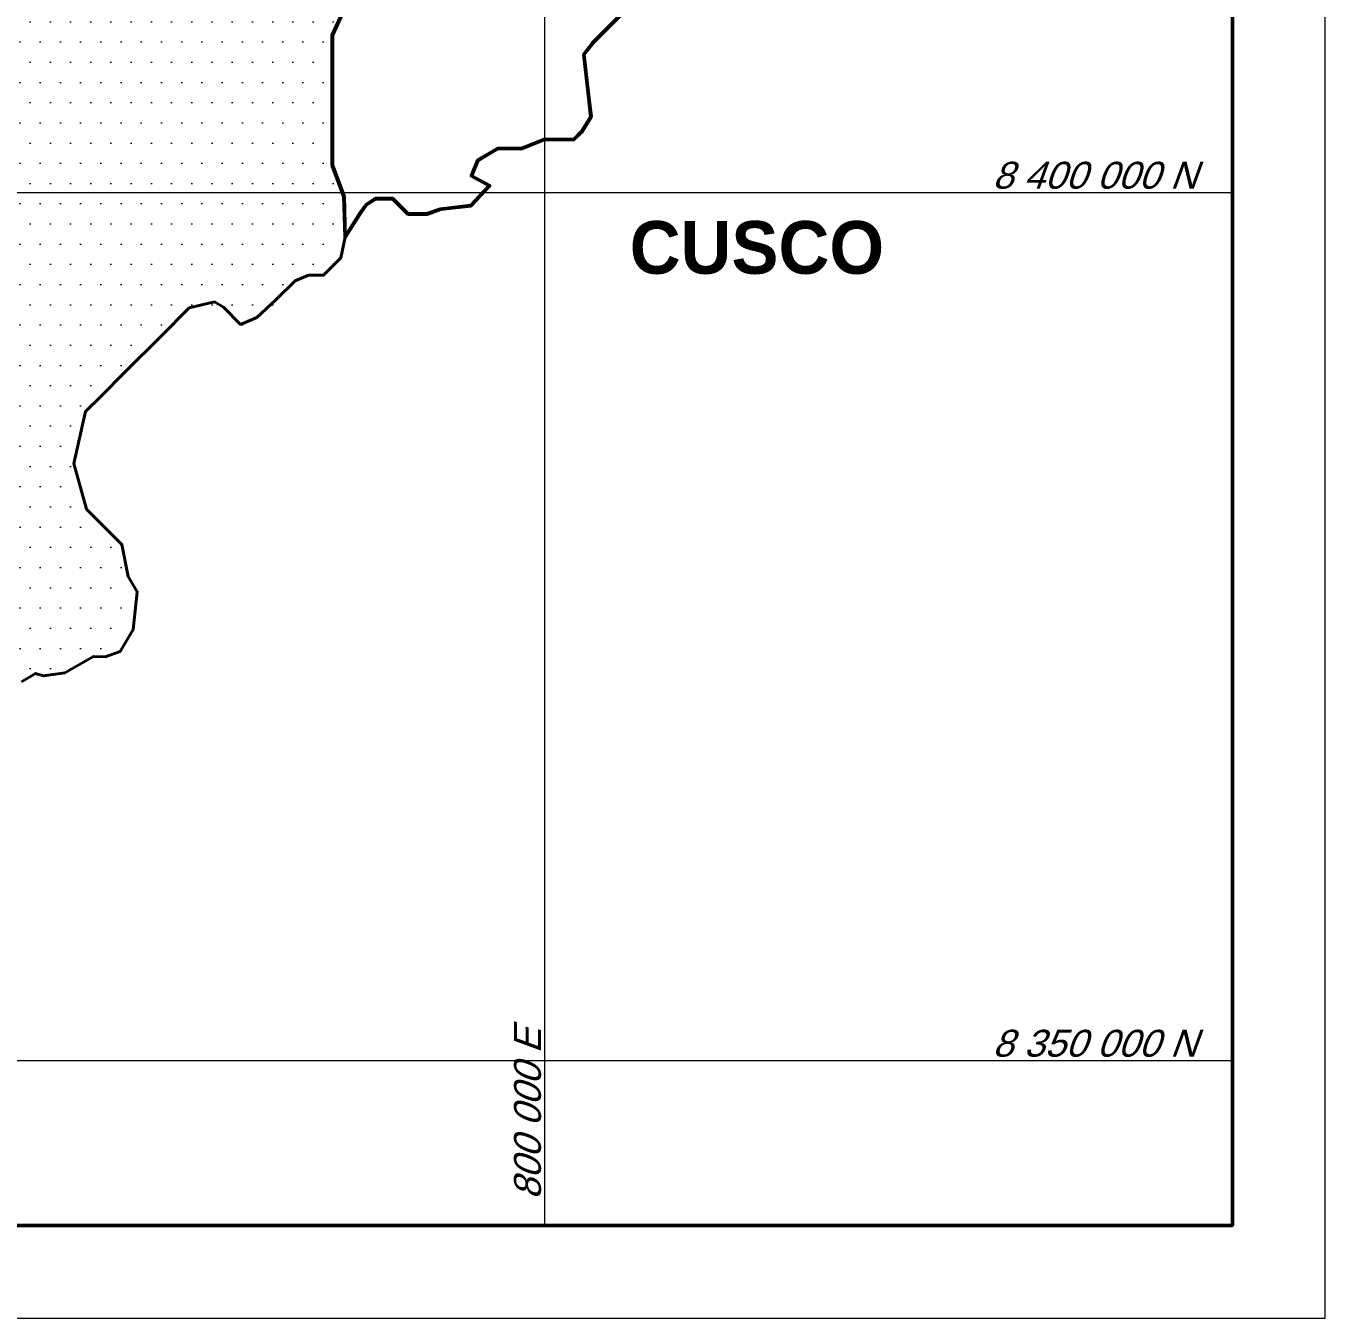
# Model space of a CAD drawing. Header units: metres. Extents: x 728653 to 730306, y 8491233 to 8491524.
# Drawn here: x 730288.88 to 730305.79, y 8491468.2 to 8491485.02 of the extents above; entities that cross this region are included whole.
import ezdxf
from ezdxf.enums import TextEntityAlignment as Align

# ---------------------------------------------------------------- set-up
doc = ezdxf.new("R2010")
doc.units = ezdxf.units.M
for name, color, linetype, lineweight in [('8', 5, 'Continuous', 90), ('Cap Prov', 94, 'Continuous', 18), ('Ejes de Coordenadas', 122, 'Continuous', 5), ('MARCOS', 7, 'Continuous', 40), ('N-Ciudades', 10, 'Continuous', 18), ('PERIMETRO', 3, 'Continuous', 15), ('Sheet', 7, 'Continuous', 50)]:
    doc.layers.add(name, color=color, linetype=linetype, lineweight=lineweight)
doc.layers.add('j_malla', color=8, linetype='Continuous')
doc.styles.add('Arial', font='arial.ttf')
doc.styles.get("Standard").update_dxf_attribs({"font": 'arial.ttf'})

msp = doc.modelspace()

# ---------------------------------------------------------------- hatches: boundary and pattern name
at = {"layer": 'N-Ciudades', "linetype": 'Continuous', "lineweight": 0}
h = msp.add_hatch(dxfattribs=at)
h.set_pattern_fill('DOTS', color=256, scale=0.165786, style=0)
h.set_pattern_definition([(0, (713541.62315, 8487255.1523), (0.1315929593, 0.2631859185), [0, -0.2631859185])])
h.paths.add_polyline_path([(730285.402, 8491481.036), (730285.402, 8491480.915), (730285.353, 8491480.791), (730285.353, 8491480.629), (730285.353, 8491480.448), (730285.353, 8491480.25), (730285.353, 8491480.091), (730285.396, 8491479.983), (730285.367, 8491479.775), (730285.329, 8491479.589), (730285.369, 8491479.395), (730285.461, 8491479.304), (730285.539, 8491479.186), (730285.647, 8491479.026), (730285.688, 8491478.911), (730285.763, 8491478.704), (730285.837, 8491478.497), (730285.874, 8491478.306), (730285.904, 8491478.152), (730285.904, 8491477.918), (730285.831, 8491477.68), (730285.785, 8491477.468), (730285.739, 8491477.218), (730285.653, 8491476.975), (730285.578, 8491476.766), (730285.517, 8491476.594), (730285.486, 8491476.252), (730285.592, 8491476.332), (730285.81, 8491476.36), (730286.039, 8491476.321), (730286.256, 8491476.28), (730286.462, 8491476.146), (730286.554, 8491475.898), (730286.763, 8491475.689), (730286.763, 8491475.444), (730286.792, 8491475.267), (730286.911, 8491475.152), (730287.071, 8491475.232), (730287.154, 8491475.605), (730287.388, 8491475.839), (730287.641, 8491476.021), (730287.929, 8491476.188), (730288.399, 8491476.188), (730288.536, 8491476.252), (730288.653, 8491476.376), (730288.78, 8491476.409), (730288.962, 8491476.517), (730289.068, 8491476.486), (730289.342, 8491476.524), (730289.525, 8491476.63), (730289.715, 8491476.738), (730289.867, 8491476.732), (730290.063, 8491476.802), (730290.235, 8491477.087), (730290.286, 8491477.58), (730290.17, 8491477.778), (730290.088, 8491478.196), (730289.626, 8491478.658), (730289.461, 8491479.249), (730289.615, 8491479.928), (730289.816, 8491480.128), (730290.122, 8491480.435), (730290.596, 8491480.908), (730290.964, 8491481.276), (730291.291, 8491481.355), (730291.409, 8491481.286), (730291.633, 8491481.062), (730291.844, 8491481.152), (730292.093, 8491481.382), (730292.345, 8491481.629), (730292.517, 8491481.701), (730292.71, 8491481.701), (730292.799, 8491481.791), (730292.936, 8491481.927), (730292.992, 8491482.199), (730292.977, 8491482.727), (730292.825, 8491483.132), (730292.825, 8491483.537), (730292.825, 8491483.79), (730292.825, 8491484.195), (730292.825, 8491484.828), (730292.996, 8491485.202), (730293.205, 8491485.411), (730293.433, 8491485.411), (730293.433, 8491485.562), (730293.433, 8491486.006), (730293.142, 8491486.6), (730292.901, 8491486.6), (730292.623, 8491486.6), (730292.458, 8491486.435), (730292.224, 8491486.435), (730291.989, 8491486.537), (730291.618, 8491486.698), (730291.336, 8491486.98), (730291.336, 8491487.151), (730291.153, 8491487.335), (730291.153, 8491487.594), (730290.982, 8491487.594), (730290.855, 8491487.721), (730290.716, 8491487.86), (730290.437, 8491488.139), (730290.272, 8491488.303), (730290.038, 8491488.538), (730289.822, 8491488.538), (730289.518, 8491488.538), (730289.277, 8491488.538), (730289.087, 8491488.348), (730288.869, 8491488.13), (730288.761, 8491487.824), (730288.682, 8491487.601), (730288.251, 8491487.753), (730288.137, 8491487.639), (730287.746, 8491487.409), (730287.537, 8491487.179), (730287.232, 8491486.896), (730287.034, 8491486.815), (730286.865, 8491486.984), (730286.435, 8491486.984), (730286.435, 8491486.627), (730286.348, 8491485.89), (730286.005, 8491485.461), (730285.873, 8491484.732), (730285.722, 8491484.449), (730285.722, 8491484.247), (730285.648, 8491484.173), (730285.498, 8491484.022), (730285.426, 8491483.794), (730285.373, 8491483.626), (730285.239, 8491483.492), (730285.239, 8491483.269), (730285.297, 8491483.118), (730285.355, 8491482.968), (730285.401, 8491482.847), (730285.454, 8491482.71), (730285.454, 8491482.593), (730285.552, 8491482.494), (730285.552, 8491482.272), (730285.496, 8491482.105), (730285.496, 8491481.977), (730285.496, 8491481.853), (730285.496, 8491481.73), (730285.356, 8491481.73), (730285.286, 8491481.8), (730285.137, 8491481.8), (730285.156, 8491481.747), (730285.156, 8491481.663), (730285.226, 8491481.518), (730285.259, 8491481.361), (730285.372, 8491481.248)])
h.paths.add_polyline_path([(730283.057, 8491483.134), (730283.122, 8491483.002), (730283.265, 8491483.002), (730283.403, 8491482.908), (730283.516, 8491482.87), (730283.678, 8491482.773), (730283.843, 8491482.735), (730283.994, 8491482.735), (730284.14, 8491482.652), (730284.334, 8491482.506), (730284.446, 8491482.422), (730284.621, 8491482.291), (730284.752, 8491482.16), (730284.899, 8491482.013), (730285.105, 8491481.887), (730285.137, 8491481.8), (730285.286, 8491481.8), (730285.356, 8491481.73), (730285.496, 8491481.73), (730285.496, 8491481.853), (730285.496, 8491481.977), (730285.496, 8491482.105), (730285.552, 8491482.272), (730285.552, 8491482.494), (730285.454, 8491482.593), (730285.454, 8491482.71), (730285.401, 8491482.847), (730285.355, 8491482.968), (730285.297, 8491483.118), (730285.239, 8491483.269), (730285.239, 8491483.492), (730285.373, 8491483.626), (730285.426, 8491483.794), (730285.498, 8491484.022), (730285.648, 8491484.173), (730285.722, 8491484.247), (730285.722, 8491484.449), (730285.566, 8491484.449), (730285.313, 8491484.449), (730285.238, 8491484.374), (730285.153, 8491484.289), (730285.027, 8491484.163), (730284.911, 8491484.163), (730284.707, 8491484.089), (730284.646, 8491484.15), (730284.557, 8491484.24), (730284.399, 8491484.313), (730284.157, 8491484.425), (730284.017, 8491484.565), (730283.915, 8491484.81), (730283.915, 8491485.028), (730283.785, 8491485.267), (730283.785, 8491485.348), (730283.867, 8491485.58), (730283.867, 8491485.846), (730283.772, 8491486.13), (730283.583, 8491486.319), (730283.342, 8491486.377), (730283.123, 8491486.429), (730282.81, 8491486.504), (730282.81, 8491486.617), (730282.704, 8491486.617), (730282.632, 8491486.545), (730282.489, 8491486.545), (730282.37, 8491486.426), (730282.179, 8491486.235), (730281.964, 8491486.02), (730281.834, 8491485.789), (730281.657, 8491485.714), (730281.542, 8491485.714), (730281.473, 8491485.783), (730281.312, 8491485.783), (730281.098, 8491485.877), (730280.804, 8491486.007), (730280.634, 8491486.177), (730280.434, 8491486.261), (730280.358, 8491486.184), (730280.358, 8491486.058), (730280.283, 8491485.983), (730280.163, 8491485.863), (730280.095, 8491485.932), (730280, 8491486.027), (730279.788, 8491486.027), (730279.676, 8491486.139), (730279.502, 8491486.313), (730279.502, 8491486.518), (730279.393, 8491486.408), (730279.224, 8491486.408), (730279.066, 8491486.408), (730278.855, 8491486.307), (730278.723, 8491486.175), (730278.532, 8491486.175), (730278.416, 8491486.06), (730278.281, 8491485.925), (730278.156, 8491485.925), (730278.051, 8491485.82), (730278.051, 8491485.636), (730278.051, 8491485.504), (730277.952, 8491485.405), (730277.952, 8491485.188), (730277.952, 8491485.03), (730277.86, 8491484.937), (730277.767, 8491484.845), (730277.767, 8491484.694), (730277.767, 8491484.523), (730277.833, 8491484.457), (730277.833, 8491484.325), (730277.833, 8491484.2), (730277.942, 8491484.091), (730277.942, 8491483.91), (730278.075, 8491483.777), (730278.161, 8491483.691), (730278.683, 8491483.691), (730278.683, 8491483.643), (730278.826, 8491483.643), (730278.826, 8491483.738), (730278.921, 8491483.833), (730278.921, 8491484.046), (730279.048, 8491484.172), (730279.048, 8491484.38), (730279.219, 8491484.551), (730279.469, 8491484.551), (730279.614, 8491484.406), (730279.849, 8491484.327), (730279.849, 8491484.216), (730279.941, 8491484.124), (730279.941, 8491484), (730280.036, 8491483.905), (730280.151, 8491483.79), (730280.308, 8491483.79), (730280.459, 8491483.79), (730280.636, 8491483.718), (730280.819, 8491483.718), (730280.996, 8491483.718), (730281.173, 8491483.718), (730281.393, 8491483.652), (730281.541, 8491483.717), (730281.678, 8491483.682), (730281.796, 8491483.564), (730281.946, 8491483.498), (730282.081, 8491483.439), (730282.133, 8491483.387), (730282.286, 8491483.387), (730282.426, 8491483.42), (730282.58, 8491483.42), (730282.734, 8491483.323), (730282.901, 8491483.25)])

# ---------------------------------------------------------------- linework, layer by layer
at = {"layer": 'Cap Prov', "color": 7, "lineweight": 40}
for points in [[(730293.038, 8491485.276), (730292.866, 8491484.902), (730292.866, 8491484.269), (730292.866, 8491483.864), (730292.866, 8491483.611), (730292.866, 8491483.206), (730293.019, 8491482.801), (730293.034, 8491482.273), (730293.228, 8491482.58), (730293.034, 8491482.273), (730292.977, 8491482.001), (730292.84, 8491481.865), (730292.751, 8491481.775), (730292.559, 8491481.775), (730292.386, 8491481.703), (730292.134, 8491481.456), (730291.885, 8491481.225), (730291.674, 8491481.136), (730291.45, 8491481.36), (730291.333, 8491481.429), (730291.005, 8491481.35), (730290.637, 8491480.982), (730290.163, 8491480.509), (730289.857, 8491480.202), (730289.656, 8491480.002), (730289.502, 8491479.323), (730289.667, 8491478.732), (730290.129, 8491478.27), (730290.211, 8491477.852), (730290.327, 8491477.654), (730290.276, 8491477.161), (730290.104, 8491476.876), (730289.908, 8491476.806), (730289.756, 8491476.812), (730289.567, 8491476.704), (730289.383, 8491476.598), (730289.109, 8491476.559), (730289.003, 8491476.591), (730288.821, 8491476.483)], [(730296.619, 8491485.162), (730296.424, 8491484.967), (730296.257, 8491484.799), (730296.143, 8491484.649), (730296.143, 8491484.649), (730296.198, 8491484.159), (730296.235, 8491483.839), (730296.117, 8491483.65), (730296.011, 8491483.543), (730295.625, 8491483.543), (730295.335, 8491483.427), (730295.023, 8491483.427), (730294.761, 8491483.271), (730294.677, 8491483.071), (730294.913, 8491482.942), (730294.913, 8491482.942), (730294.67, 8491482.682), (730294.276, 8491482.636), (730294.099, 8491482.574), (730293.852, 8491482.574), (730293.654, 8491482.772), (730293.428, 8491482.772), (730293.307, 8491482.693), (730293.228, 8491482.58)]]:
    msp.add_lwpolyline(points, dxfattribs=at)
at = {"layer": 'Cap Prov', "color": 7, "lineweight": 50}
msp.add_lwpolyline([(730293.039, 8491485.274), (730292.868, 8491484.9), (730292.868, 8491484.267), (730292.868, 8491483.862), (730292.868, 8491483.609), (730292.868, 8491483.204), (730293.02, 8491482.799), (730293.035, 8491482.271), (730293.229, 8491482.579), (730293.308, 8491482.691), (730293.43, 8491482.77), (730293.655, 8491482.77), (730293.854, 8491482.572), (730294.101, 8491482.572), (730294.278, 8491482.634), (730294.672, 8491482.68), (730294.915, 8491482.941), (730294.679, 8491483.069), (730294.763, 8491483.269), (730295.025, 8491483.425), (730295.337, 8491483.425), (730295.627, 8491483.542), (730296.012, 8491483.542), (730296.119, 8491483.648), (730296.237, 8491483.838), (730296.2, 8491484.157), (730296.145, 8491484.648), (730296.259, 8491484.798), (730296.426, 8491484.965), (730296.621, 8491485.16)], dxfattribs=at)
at = {"layer": 'j_malla', "color": 8, "lineweight": 5}
for points in [[(730295.635, 8491469.404), (730295.635, 8491516.201)], [(730246.152, 8491482.852), (730304.588, 8491482.852)], [(730246.152, 8491471.55), (730304.588, 8491471.55)]]:
    msp.add_lwpolyline(points, dxfattribs=at)
at = {"layer": 'MARCOS', "color": 255, "linetype": 'Continuous', "lineweight": 0}
msp.add_lwpolyline([(730244.946, 8491468.198), (730305.794, 8491468.198), (730305.794, 8491517.407), (730244.946, 8491517.407)], close=True, dxfattribs=at)
at = {"layer": 'PERIMETRO', "lineweight": 50}
msp.add_lwpolyline([(730293.038, 8491485.276), (730292.867, 8491484.903), (730292.867, 8491484.27), (730292.867, 8491483.865), (730292.867, 8491483.612), (730292.867, 8491483.207), (730293.019, 8491482.801), (730293.034, 8491482.274), (730293.228, 8491482.581), (730293.307, 8491482.694), (730293.429, 8491482.773), (730293.654, 8491482.773), (730293.853, 8491482.574), (730294.1, 8491482.574), (730294.277, 8491482.637), (730294.671, 8491482.682), (730294.913, 8491482.943), (730294.678, 8491483.071), (730294.762, 8491483.272), (730295.024, 8491483.428), (730295.336, 8491483.428), (730295.626, 8491483.544), (730296.011, 8491483.544), (730296.118, 8491483.651), (730296.236, 8491483.84), (730296.199, 8491484.16), (730296.144, 8491484.65), (730296.258, 8491484.8), (730296.425, 8491484.967), (730296.62, 8491485.162)], dxfattribs=at)
at = {"layer": 'Sheet', "color": 7, "linetype": 'Continuous'}
msp.add_lwpolyline([(730246.152, 8491469.404), (730304.588, 8491469.404), (730304.588, 8491516.201), (730246.152, 8491516.201), (730246.152, 8491469.404)], dxfattribs=at)

# ---------------------------------------------------------------- texts
at = {"layer": '8', "color": 7, "insert": (730296.74, 8491482.481), "char_height": 0.68609, "attachment_point": 1}
msp.add_mtext('{\\fBankGothic Md BT|b1|i0|c0|p34;CUSCO}', dxfattribs=at)
at = {"layer": 'Ejes de Coordenadas', "style": 'Arial', "oblique": 20}
for s, p in [('8 400 000 N', (730304.125, 8491483.078)), ('8 350 000 N', (730304.125, 8491471.776))]:
    msp.add_text(s, height=0.35, dxfattribs=at).set_placement(p, align=Align.MIDDLE_RIGHT)
msp.add_text('800 000 E', height=0.35, rotation=90, dxfattribs=at).set_placement((730295.409, 8491471.967), align=Align.MIDDLE_RIGHT)

doc.saveas('drawing.dxf')
